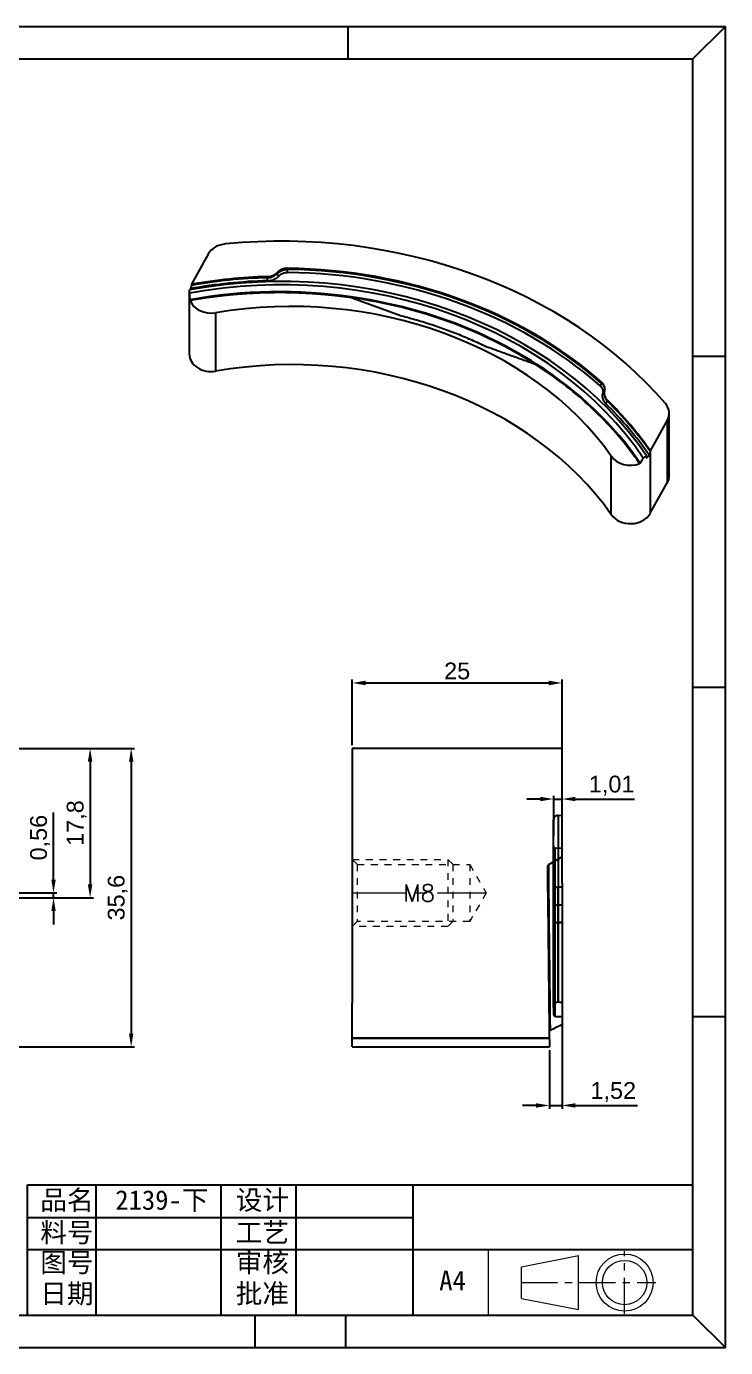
# Model space of a CAD drawing. Header units: millimetres. Extents: x 2535 to 3235, y 1673 to 1831.
# Drawn here: x 2910.7 to 2994, y 1673.9 to 1831.4 of the extents above; entities that cross this region are included whole.
import ezdxf
from ezdxf.enums import TextEntityAlignment as Align
from ezdxf.lldxf.tags import DXFTag

# ---------------------------------------------------------------- set-up
doc = ezdxf.new("R2010")
doc.units = ezdxf.units.MM
doc.linetypes.add('CENTER', pattern=[2, 1.25, -0.25, 0.25, -0.25])
doc.linetypes.add('HIDDEN', pattern=[0.2, 0.1, -0.1])
doc.layers.add('253', color=7, linetype='Continuous', true_color=0xffffff)
doc.layers.add('DIM', color=3, linetype='Continuous')
doc.layers.add('图框', color=7, linetype='Continuous')
for name, color, linetype, lineweight in [('insert', 85, 'Continuous', 20), ('moldbase', 7, 'Continuous', 20), ('screw', 33, 'Continuous', 13)]:
    doc.layers.add(name, color=color, linetype=linetype, lineweight=lineweight)
doc.styles.add('SLDTEXTSTYLE1', font='', dxfattribs={"bigfont": 'bigfont'})
doc.styles.get("Standard").update_dxf_attribs({"font": 'arial.ttf'})
doc.styles.add('TXT', font='txt.shx', dxfattribs={"bigfont": 'gbcbig.shx'})
doc.styles.get('SLDTEXTSTYLE1').set_extended_font_data('新宋体')
tags = doc.linetypes.add('DASHED', pattern=[25.72, 12.86, -12.86]).pattern_tags.tags
tags[6:7] = [DXFTag(74, 4), DXFTag(75, 0), DXFTag(340, '0'), DXFTag(46, 0.0), DXFTag(50, 0.0), DXFTag(44, 0.0), DXFTag(45, 0.0)]
tags[4:5] = [DXFTag(74, 4), DXFTag(75, 0), DXFTag(340, '0'), DXFTag(46, 0.0), DXFTag(50, 0.0), DXFTag(44, 0.0), DXFTag(45, 0.0)]
doc.dimstyles.new('ISO-25', dxfattribs={"dimtxt": 2.5, "dimasz": 2.5, "dimexe": 1.25, "dimexo": 0.625, "dimtad": 1, "dimtxsty": 'Standard', "dimcen": 2.5, "dimadec": 0, "dimazin": 0, "dimtfac": 1, "dimtmove": 0, "dimatfit": 3, "dimfxl": 0, "dimarcsym": 0})

# ---------------------------------------------------------------- blocks, each defined once
blk = doc.blocks.new('fgfeeffeef')
at = {"color": 7}
for p, q in [((1140.74, 1659.88), (1140.74, 1639.33)), ((1151.18, 1654.58), (1169.18, 1658.08)), ((1169.18, 1641.08), (1169.18, 1658.08)), ((1151.18, 1644.58), (1151.18, 1654.58)), ((1151.18, 1644.58), (1169.18, 1641.08))]:
    blk.add_line(p, q, dxfattribs=at)
at = {"color": 1, "linetype": 'CENTER', "ltscale": 9.144}
for p, q in [((1183.77, 1639.68), (1183.77, 1659.48)), ((1151.18, 1649.58), (1193.67, 1649.58))]:
    blk.add_line(p, q, dxfattribs=at)
at = {"color": 7}
for radius in [9, 7]:
    blk.add_circle((1183.77, 1649.58), radius, dxfattribs=at)
at = {"layer": '图框'}
for p, q in [((619.65, 2046.24), (1215.63, 2046.24)), ((1096.43, 2046.24), (1096.43, 2035.96)), ((1205.35, 2035.96), (1215.63, 2046.24)), ((1215.63, 1629.05), (1215.63, 2046.24)), ((629.92, 2035.96), (1205.35, 2035.96)), ((1205.35, 1639.33), (1205.35, 2035.96)), ((1205.35, 1942.14), (1215.63, 1942.14)), ((1205.35, 1837.64), (1215.63, 1837.64)), ((1205.35, 1733.55), (1215.63, 1733.55)), ((995.29, 1639.33), (995.29, 1680.43)), ((995.29, 1680.43), (1205.35, 1680.43)), ((1016.99, 1639.33), (1016.99, 1680.43)), ((1056.44, 1639.33), (1056.44, 1680.43)), ((1080.15, 1639.33), (1080.15, 1680.43)), ((1117.05, 1639.33), (1117.05, 1680.43)), ((995.29, 1670.15), (1117.05, 1670.15)), ((1205.35, 1659.88), (995.29, 1659.88)), ((629.92, 1639.33), (1205.35, 1639.33)), ((1067.1, 1639.33), (1067.1, 1629.05)), ((1095.71, 1639.33), (1095.71, 1629.05)), ((1205.35, 1639.33), (1215.63, 1629.05)), ((619.65, 1629.05), (1215.63, 1629.05))]:
    blk.add_line(p, q, dxfattribs=at)
at = {"layer": '图框', "char_height": 6.165, "attachment_point": 1, "style": 'SLDTEXTSTYLE1'}
for s, insert in [('品名', (999.37, 1678.74)), ('2139-下', (1023.06, 1678.74)), ('设计', (1061.04, 1678.74)), ('料号', (999.37, 1668.47)), ('工艺', (1061.04, 1668.47)), ('图号', (999.37, 1659.04)), ('审核', (1061.04, 1659.04)), ('A4', (1125.28, 1653.32)), ('日期', (999.37, 1649.2)), ('批准', (1061.04, 1649.2))]:
    blk.add_mtext(s, dxfattribs=dict(at, insert=insert))
blk = doc.blocks.new('g5hhth')
at = {"layer": '253', "color": 7, "linetype": 'Continuous'}
for p, q in [((1576.67, 140), (1574.66, 136.41)), ((1574.41, 135.52), (1574.41, 128.1)), ((1599.48, 132.7), (1593.7, 134.81)), ((1577.55, 133.02), (1577.55, 126.05)), ((1629.34, 116.55), (1631.36, 120.14)), ((1631.36, 120.14), (1631.36, 112.72)), ((1631.59, 113.58), (1631.59, 121)), ((1624.69, 108.93), (1624.69, 115.9)), ((1629.33, 116.29), (1629.33, 109.1)), ((1629.33, 109.1), (1631.36, 112.72))]:
    blk.add_line(p, q, dxfattribs=at)
for centre, major_axis, ratio, start_param, end_param in [((1585.4, 96.88), (-55.49, -0.02), 0.804838, 3.743463, 4.832613), ((1579.04, 139.14), (-2.6, 0), 0.804838, 4.832613, 5.858834), ((1585.4, 96.88), (49.52, 0.02), 0.804838, 0.498908, 1.793983), ((1585.4, 96.88), (-49.02, -0.02), 0.804838, 3.638078, 4.937998), ((1585.4, 96.88), (-50.27, -0.02), 0.804838, 4.745241, 4.927463), ((1585.4, 96.74), (-50.29, -0.02), 0.804838, 4.74539, 4.927278), ((1585.4, 96.74), (51.49, 0.02), 0.804838, 0.736458, 1.556433), ((1585.4, 96.58), (51.24, 0.02), 0.804838, 0.736458, 1.556433), ((1585.4, 96.88), (-51.48, -0.02), 0.804838, 3.878212, 4.697864), ((1577.01, 135.52), (-2.6, 0), 0.804838, 6.174994, 6.374158), ((1577.01, 135.22), (-2.6, 0), 0.804838, 5.955398, 6.023363), ((1585.4, 96.58), (50.03, 0.02), 0.804838, 1.6038, 1.78912), ((1586.64, 98.86), (-43.67, 0.29), 0.79916, 3.65995, 4.927446), ((1577.01, 135.05), (-2.6, 0.02), 0.79916, 0.290441, 1.785853), ((1585.4, 96.38), (-48.46, -0.02), 0.804838, 4.035965, 4.54005), ((1585.4, 96.4), (-48.55, -0.02), 0.804838, 4.036015, 4.540065), ((1586.64, 91.68), (43.67, 0.02), 0.804838, 0.512697, 1.780193), ((1577.01, 128.1), (2.6, 0), 0.804838, 3.141617, 4.921786), ((1585.4, 96.58), (50.03, 0.02), 0.804838, 0.503771, 0.689091), ((1585.4, 96.88), (-50.27, -0.02), 0.804838, 3.648613, 3.830835), ((1585.4, 96.74), (-50.29, -0.02), 0.804838, 3.648798, 3.830686), ((1628.99, 121), (-2.6, 0), 0.804838, 2.717242, 3.743463), ((1626.96, 116.91), (-2.6, 0.02), 0.79916, 0.518357, 2.014687), ((1626.96, 117.38), (-2.6, 0), 0.804838, 2.201919, 2.401082), ((1585.4, 96.58), (-49.64, -0.02), 0.804838, 3.641414, 3.644526), ((1626.96, 117.08), (-2.6, 0), 0.804838, 2.451077, 2.620678), ((1628.99, 113.58), (-2.6, 0), 0.804838, 2.717242, 3.1416), ((1626.96, 109.96), (2.6, 0), 0.804838, 3.65429, 5.858834)]:
    blk.add_ellipse(centre, major_axis=major_axis, ratio=ratio, start_param=start_param, end_param=end_param, dxfattribs=at)
for points, degree, knots in [([(1583.72, 137.19), (1583.84, 137.2), (1584.07, 137.22), (1584.38, 137.32), (1584.67, 137.47), (1584.81, 137.61), (1584.89, 137.68)], 3, [0, 0, 0, 0, 0.255075, 0.500133, 0.748344, 1, 1, 1, 1]), ([(1583.73, 137.32), (1583.9, 137.33), (1584.07, 137.35), (1584.38, 137.45), (1584.53, 137.52), (1584.75, 137.67), (1584.83, 137.74), (1584.9, 137.82)], 3, [0, 0, 0, 0, 0.368243, 0.368243, 0.742308, 0.742308, 1, 1, 1, 1]), ([(1583.73, 136.83), (1583.76, 136.83), (1583.82, 136.83), (1583.93, 136.84), (1584.13, 136.87), (1584.32, 136.93), (1584.49, 136.99), (1584.59, 137.04), (1584.69, 137.09), (1584.78, 137.14), (1584.86, 137.2), (1584.94, 137.27), (1585.02, 137.33), (1585.07, 137.38), (1585.09, 137.41)], 3, [0, 0, 0, 0, 0.054357, 0.108194, 0.214968, 0.428352, 0.499734, 0.571116, 0.642458, 0.713712, 0.784835, 0.855993, 0.927577, 1, 1, 1, 1]), ([(1584.89, 137.68), (1584.97, 137.76), (1585.12, 137.91), (1585.42, 138.06), (1585.76, 138.16), (1586, 138.17), (1586.12, 138.18)], 3, [0, 0, 0, 0, 0.251861, 0.49966, 0.74461, 1, 1, 1, 1]), ([(1586.13, 138.31), (1585.97, 138.31), (1585.8, 138.29), (1585.48, 138.21), (1585.33, 138.14), (1585.08, 137.99), (1584.98, 137.91), (1584.9, 137.82)], 3, [0, 0, 0, 0, 0.349474, 0.349474, 0.70472, 0.70472, 1, 1, 1, 1]), ([(1585.09, 137.41), (1585.11, 137.42), (1585.14, 137.46), (1585.2, 137.52), (1585.27, 137.57), (1585.35, 137.62), (1585.41, 137.65), (1585.48, 137.68), (1585.56, 137.72), (1585.66, 137.75), (1585.75, 137.78), (1585.82, 137.79), (1585.89, 137.81), (1585.96, 137.81), (1586.04, 137.82), (1586.09, 137.82), (1586.12, 137.82)], 3, [0, 0, 0, 0, 0.063868, 0.126718, 0.250614, 0.312371, 0.374384, 0.436692, 0.499165, 0.624, 0.686148, 0.748091, 0.801245, 0.872564, 0.935747, 1, 1, 1, 1]), ([(1574.64, 136.15), (1574.63, 136.12), (1574.62, 136.08), (1574.6, 136.02), (1574.59, 135.99), (1574.56, 135.94), (1574.56, 135.91), (1574.55, 135.89)], 3, [0, 0, 0, 0, 0.359783, 0.359783, 0.716916, 0.716916, 1, 1, 1, 1]), ([(1574.66, 136.28), (1574.66, 136.27), (1574.66, 136.26), (1574.66, 136.23), (1574.66, 136.22), (1574.65, 136.18), (1574.64, 136.16), (1574.64, 136.15)], 3, [0, 0, 0, 0, 0.274153, 0.274153, 0.682105, 0.682105, 1, 1, 1, 1]), ([(1574.49, 134.57), (1574.49, 134.56), (1574.49, 134.55), (1574.5, 134.53), (1574.5, 134.52), (1574.51, 134.5), (1574.51, 134.49), (1574.51, 134.48), (1574.51, 134.48), (1574.51, 134.48)], 3, [0, 0, 0, 0, 0.318082, 0.318082, 0.636157, 0.636157, 0.954359, 0.954359, 1, 1, 1, 1]), ([(1593.7, 134.81), (1593.04, 134.9), (1592.39, 134.98), (1591.72, 135.06), (1591.04, 135.12), (1590.35, 135.19), (1589.65, 135.24), (1588.93, 135.3), (1588.2, 135.33), (1587.46, 135.37), (1586.72, 135.39), (1585.95, 135.41), (1585.21, 135.41), (1584.82, 135.41), (1584.07, 135.4), (1583.69, 135.39), (1582.95, 135.38), (1582.19, 135.34), (1581.45, 135.3), (1580.72, 135.25), (1580, 135.2), (1579.29, 135.13), (1578.6, 135.06), (1577.92, 134.98), (1577.25, 134.9), (1576.58, 134.81), (1575.93, 134.71), (1575.27, 134.61), (1574.89, 134.54), (1574.51, 134.48)], 2, [0, 0, 0, 0.073618, 0.073618, 0.147237, 0.147237, 0.220855, 0.220855, 0.294473, 0.294473, 0.368092, 0.368092, 0.44171, 0.44171, 0.478519, 0.515328, 0.515328, 0.588947, 0.588947, 0.662565, 0.662565, 0.736184, 0.736184, 0.809802, 0.809802, 0.88342, 0.88342, 0.957039, 0.957039, 1, 1, 1]), ([(1593.71, 134.91), (1593.71, 134.88), (1593.71, 134.85), (1593.7, 134.82), (1593.7, 134.81)], 3, [0, 0, 0, 0, 0.575729, 1, 1, 1, 1]), ([(1628.06, 115.03), (1627.86, 115.33), (1626.91, 116.67), (1624.93, 119.13), (1621.94, 122.13), (1619.04, 124.54), (1616.86, 126.08), (1615.73, 126.8)], 3, [0, 0, 0, 0, 0.066874, 0.300169, 0.533464, 0.766758, 1, 1, 1, 1]), ([(1623.88, 123.66), (1623.91, 123.79), (1623.92, 123.93), (1623.88, 124.19), (1623.83, 124.33), (1623.7, 124.55), (1623.62, 124.65), (1623.52, 124.73)], 3, [0, 0, 0, 0, 0.349323, 0.349323, 0.704391, 0.704391, 1, 1, 1, 1]), ([(1623.54, 124.59), (1623.61, 124.51), (1623.76, 124.36), (1623.86, 124.15), (1623.9, 124.01), (1623.91, 123.98)], 3, [0, 0, 0, 0, 0.42485, 0.831791, 1, 1, 1, 1]), ([(1623.35, 124.3), (1623.37, 124.28), (1623.4, 124.25), (1623.46, 124.19), (1623.51, 124.12), (1623.56, 124.05), (1623.59, 123.99), (1623.61, 123.94), (1623.63, 123.88), (1623.65, 123.82), (1623.66, 123.77), (1623.67, 123.7), (1623.68, 123.65), (1623.68, 123.59), (1623.67, 123.53), (1623.66, 123.46), (1623.65, 123.42), (1623.65, 123.4)], 3, [0, 0, 0, 0, 0.06393, 0.126835, 0.250823, 0.312621, 0.374674, 0.437018, 0.499519, 0.55311, 0.624422, 0.686549, 0.74845, 0.801551, 0.872777, 0.935861, 1, 1, 1, 1]), ([(1623.65, 123.4), (1623.64, 123.38), (1623.63, 123.34), (1623.61, 123.25), (1623.6, 123.13), (1623.61, 123), (1623.63, 122.87), (1623.65, 122.77), (1623.7, 122.65), (1623.75, 122.54), (1623.82, 122.43), (1623.87, 122.35), (1623.94, 122.28), (1623.98, 122.23), (1624.01, 122.2)], 3, [0, 0, 0, 0, 0.054382, 0.108241, 0.215039, 0.321695, 0.428626, 0.500036, 0.5715, 0.714197, 0.785317, 0.856382, 0.927801, 1, 1, 1, 1]), ([(1623.88, 123.66), (1623.84, 123.53), (1623.83, 123.39), (1623.87, 123.12), (1623.92, 122.99), (1624.05, 122.78), (1624.11, 122.7), (1624.19, 122.63)], 3, [0, 0, 0, 0, 0.368114, 0.368114, 0.742007, 0.742007, 1, 1, 1, 1]), ([(1623.87, 123.09), (1623.88, 123.05), (1623.91, 122.93), (1624, 122.72), (1624.13, 122.57), (1624.2, 122.49)], 3, [0, 0, 0, 0, 0.172748, 0.578168, 1, 1, 1, 1]), ([(1628.06, 115.03), (1628.07, 115.03), (1628.08, 115.04), (1628.1, 115.05), (1628.11, 115.06), (1628.12, 115.07), (1628.13, 115.08), (1628.14, 115.09)], 3, [0, 0, 0, 0, 0.325697, 0.325697, 0.651422, 0.651422, 1, 1, 1, 1]), ([(1628.89, 115.74), (1628.89, 115.73), (1628.89, 115.73), (1628.9, 115.72), (1628.9, 115.72), (1628.91, 115.72), (1628.92, 115.72), (1628.93, 115.73), (1628.94, 115.73), (1628.95, 115.74), (1628.96, 115.74), (1628.96, 115.75)], 3, [0, 0, 0, 0, 0.206163, 0.206163, 0.41198, 0.41198, 0.623082, 0.623082, 0.846394, 0.846394, 1, 1, 1, 1]), ([(1629.21, 116.04), (1629.23, 116.07), (1629.25, 116.11), (1629.29, 116.18), (1629.3, 116.22), (1629.32, 116.26), (1629.32, 116.27), (1629.33, 116.29)], 3, [0, 0, 0, 0, 0.456038, 0.456038, 0.871915, 0.871915, 1, 1, 1, 1]), ([(1629.33, 116.29), (1629.33, 116.3), (1629.33, 116.31), (1629.34, 116.35), (1629.35, 116.38), (1629.35, 116.4), (1629.35, 116.41), (1629.35, 116.42)], 3, [0, 0, 0, 0, 0.273987, 0.273987, 0.777608, 0.777608, 1, 1, 1, 1])]:
    blk.add_open_spline(points, degree=degree, knots=knots, dxfattribs=at)
for points, degree in [([(1583.72, 137.19), (1583.73, 137.23), (1583.73, 137.28), (1583.73, 137.32)], 3), ([(1583.73, 136.83), (1583.73, 136.94), (1583.72, 137.12), (1583.72, 137.19)], 3), ([(1584.9, 137.82), (1584.89, 137.77), (1584.89, 137.73), (1584.89, 137.68)], 3), ([(1586.13, 138.31), (1586.13, 138.27), (1586.13, 138.22), (1586.12, 138.18)], 3), ([(1593.71, 134.91), (1587.36, 135.81), (1580.78, 135.7), (1574.49, 134.57)], 3), ([(1574.66, 136.41), (1574.66, 136.37), (1574.66, 136.32), (1574.66, 136.28)], 3), ([(1574.42, 135.33), (1574.43, 135.08), (1574.46, 134.82), (1574.49, 134.57)], 3), ([(1599.48, 132.7), (1600.09, 132.55), (1601.3, 132.23), (1603.1, 131.68), (1604.27, 131.27), (1604.85, 131.06)], 3), ([(1604.85, 131.06), (1605.44, 130.85), (1606.59, 130.41), (1608.29, 129.69), (1609.39, 129.17), (1609.94, 128.91)], 3), ([(1615.73, 126.8), (1609.94, 128.91)], 1), ([(1615.78, 126.89), (1615.77, 126.86), (1615.75, 126.83), (1615.73, 126.8)], 3), ([(1628.14, 115.09), (1625.05, 119.62), (1620.82, 123.66), (1615.78, 126.89)], 3), ([(1623.35, 124.3), (1623.45, 124.37), (1623.54, 124.51), (1623.54, 124.59)], 3), ([(1623.52, 124.73), (1623.53, 124.68), (1623.53, 124.64), (1623.54, 124.59)], 3), ([(1623.85, 123.32), (1623.86, 123.17)], 1), ([(1623.86, 123.24), (1623.86, 123.22), (1623.86, 123.2), (1623.86, 123.17)], 3), ([(1623.86, 123.17), (1623.86, 123.15), (1623.87, 123.12), (1623.87, 123.09)], 3), ([(1624.19, 122.63), (1624.19, 122.58), (1624.2, 122.54), (1624.2, 122.49)], 3), ([(1628.14, 115.09), (1628.26, 115.28), (1628.38, 115.48), (1628.49, 115.69)], 3), ([(1628.88, 115.97), (1628.88, 115.89), (1628.89, 115.82), (1628.89, 115.74)], 3), ([(1629.35, 116.42), (1629.35, 116.46), (1629.34, 116.5), (1629.34, 116.55)], 3)]:
    blk.add_open_spline(points, degree=degree, dxfattribs=at)
for points, weights, knots in [([(1585.09, 137.41), (1585.03, 137.44), (1584.98, 137.49), (1584.94, 137.54), (1584.91, 137.59), (1584.89, 137.64), (1584.89, 137.68)], [1.00039811425, 1.00617235172, 1.07475861845, 1.20615691444, 1.07419197787, 1.00558197848, 1.00032691626], [0, 0, 0, 0, 0.498924, 0.498924, 0.498924, 1, 1, 1, 1]), ([(1586.12, 137.82), (1586.12, 137.88), (1586.12, 137.95), (1586.12, 138.01), (1586.12, 138.08), (1586.12, 138.14), (1586.12, 138.18)], [1.0003299174, 1.00560936339, 1.07425137299, 1.20625594619, 1.07572031426, 1.0071449004, 1.00052970459], [0, 0, 0, 0, 0.502798, 0.502798, 0.502798, 1, 1, 1, 1]), ([(1623.65, 123.4), (1623.72, 123.39), (1623.78, 123.4), (1623.83, 123.42), (1623.85, 123.43), (1623.87, 123.45), (1623.88, 123.47)], [1.00032995297, 1.00560966657, 1.07425153611, 1.20625556159, 1.12188264544, 1.06339553666, 1.03079423523], [0, 0, 0, 0, 0.610065, 0.610065, 0.610065, 1, 1, 1, 1]), ([(1624.01, 122.2), (1624.06, 122.24), (1624.11, 122.29), (1624.15, 122.34), (1624.18, 122.4), (1624.2, 122.45), (1624.2, 122.49)], [1.00051466951, 1.00703862196, 1.07558580635, 1.20615622268, 1.0741900228, 1.0055801857, 1.00032671138], [0, 0, 0, 0, 0.497342, 0.497342, 0.497342, 1, 1, 1, 1])]:
    blk.add_rational_spline(points, weights, degree=3, knots=knots, dxfattribs=at)
blk = doc.blocks.new('*D52')
at = {"layer": 'DEFPOINTS', "color": 0, "transparency": 16777216}
for p in [(2974.49, 1753.17), (2949.49, 1745.37), (2974.49, 1743.46)]:
    blk.add_point(p, dxfattribs=at)
at = {"layer": 'DIM', "color": 0, "lineweight": -2, "transparency": 16777216}
for p, q in [((2949.49, 1745.77), (2949.49, 1753.57)), ((2951.09, 1753.17), (2972.89, 1753.17)), ((2974.49, 1743.86), (2974.49, 1753.57))]:
    blk.add_line(p, q, dxfattribs=at)
at = {"layer": 'DIM', "color": 0, "transparency": 16777216}
for points in [[(2951.09, 1753.44), (2951.09, 1752.9), (2949.49, 1753.17)], [(2972.89, 1753.44), (2972.89, 1752.9), (2974.49, 1753.17)]]:
    blk.add_solid(points, dxfattribs=at)
at = {"layer": 'DIM', "color": 0, "transparency": 16777216, "insert": (2961.99, 1754.59), "char_height": 2, "attachment_point": 5}
blk.add_mtext('25', dxfattribs=at)
blk = doc.blocks.new('*D55')
at = {"layer": 'DEFPOINTS', "color": 0, "transparency": 16777216}
for p in [(2974.49, 1739.33), (2973.49, 1734.56), (2974.49, 1734.91)]:
    blk.add_point(p, dxfattribs=at)
at = {"layer": 'DIM', "color": 0, "lineweight": -2, "transparency": 16777216}
for p, q in [((2971.89, 1739.33), (2970.29, 1739.33)), ((2973.49, 1734.96), (2973.49, 1739.73)), ((2973.49, 1739.33), (2974.49, 1739.33)), ((2974.49, 1735.31), (2974.49, 1739.73)), ((2976.09, 1739.33), (2983.11, 1739.33))]:
    blk.add_line(p, q, dxfattribs=at)
at = {"layer": 'DIM', "color": 0, "transparency": 16777216}
for points in [[(2971.89, 1739.6), (2971.89, 1739.07), (2973.49, 1739.33)], [(2976.09, 1739.6), (2976.09, 1739.07), (2974.49, 1739.33)]]:
    blk.add_solid(points, dxfattribs=at)
at = {"layer": 'DIM', "color": 0, "transparency": 16777216, "insert": (2980.4, 1740.93), "char_height": 2, "attachment_point": 5}
blk.add_mtext('1,01', dxfattribs=at)
blk = doc.blocks.new('*D56')
at = {"layer": 'DEFPOINTS', "color": 0, "transparency": 16777216}
for p in [(2974.49, 1712.91), (2972.98, 1709.8), (2974.49, 1702.8)]:
    blk.add_point(p, dxfattribs=at)
at = {"layer": 'DIM', "color": 0, "lineweight": -2, "transparency": 16777216}
for p, q in [((2974.49, 1712.51), (2974.49, 1702.4)), ((2972.98, 1709.4), (2972.98, 1702.4)), ((2971.38, 1702.8), (2969.78, 1702.8)), ((2972.98, 1702.8), (2974.49, 1702.8)), ((2976.09, 1702.8), (2983.48, 1702.8))]:
    blk.add_line(p, q, dxfattribs=at)
at = {"layer": 'DIM', "color": 0, "transparency": 16777216}
for points in [[(2971.38, 1703.07), (2971.38, 1702.53), (2972.98, 1702.8)], [(2976.09, 1703.07), (2976.09, 1702.53), (2974.49, 1702.8)]]:
    blk.add_solid(points, dxfattribs=at)
at = {"layer": 'DIM', "color": 0, "transparency": 16777216, "insert": (2980.59, 1704.4), "char_height": 2, "attachment_point": 5}
blk.add_mtext('1,52', dxfattribs=at)
blk = doc.blocks.new('*D58')
at = {"layer": 'DEFPOINTS', "color": 0, "transparency": 16777216}
for p in [(2891.87, 1728.13), (2891.87, 1727.57), (2913.9, 1727.57)]:
    blk.add_point(p, dxfattribs=at)
at = {"layer": 'DIM', "color": 0, "lineweight": -2, "transparency": 16777216}
for p, q in [((2913.9, 1729.73), (2913.9, 1737.73)), ((2892.27, 1728.13), (2914.3, 1728.13)), ((2913.9, 1727.57), (2913.9, 1728.13)), ((2892.27, 1727.57), (2914.3, 1727.57)), ((2913.9, 1725.97), (2913.9, 1724.37))]:
    blk.add_line(p, q, dxfattribs=at)
at = {"layer": 'DIM', "color": 0, "transparency": 16777216}
for points in [[(2913.64, 1729.73), (2914.17, 1729.73), (2913.9, 1728.13)], [(2913.64, 1725.97), (2914.17, 1725.97), (2913.9, 1727.57)]]:
    blk.add_solid(points, dxfattribs=at)
at = {"layer": 'DIM', "color": 0, "transparency": 16777216, "insert": (2912.3, 1734.73), "char_height": 2, "attachment_point": 5, "rotation": 90}
blk.add_mtext('0,56', dxfattribs=at)
blk = doc.blocks.new('*D59')
at = {"layer": 'DEFPOINTS', "color": 0, "transparency": 16777216}
for p in [(2903.57, 1745.37, 0), (2903.57, 1727.57), (2918.26, 1727.57)]:
    blk.add_point(p, dxfattribs=at)
at = {"layer": 'DIM', "color": 0, "lineweight": -2, "transparency": 16777216}
for p, q in [((2903.97, 1745.37), (2918.66, 1745.37)), ((2918.26, 1743.77), (2918.26, 1729.17)), ((2903.97, 1727.57), (2918.66, 1727.57))]:
    blk.add_line(p, q, dxfattribs=at)
at = {"layer": 'DIM', "color": 0, "transparency": 16777216}
for points in [[(2917.99, 1743.77), (2918.53, 1743.77), (2918.26, 1745.37)], [(2917.99, 1729.17), (2918.53, 1729.17), (2918.26, 1727.57)]]:
    blk.add_solid(points, dxfattribs=at)
at = {"layer": 'DIM', "color": 0, "transparency": 16777216, "insert": (2916.66, 1736.47), "char_height": 2, "attachment_point": 5, "rotation": 90}
blk.add_mtext('17,8', dxfattribs=at)
blk = doc.blocks.new('*D60')
at = {"layer": 'DEFPOINTS', "color": 0, "transparency": 16777216}
for p in [(2903.97, 1745.37), (2907.47, 1709.77), (2923.15, 1709.77)]:
    blk.add_point(p, dxfattribs=at)
at = {"layer": 'DIM', "color": 0, "lineweight": -2, "transparency": 16777216}
for p, q in [((2904.37, 1745.37), (2923.55, 1745.37)), ((2923.15, 1743.77), (2923.15, 1711.37)), ((2907.87, 1709.77), (2923.55, 1709.77))]:
    blk.add_line(p, q, dxfattribs=at)
at = {"layer": 'DIM', "color": 0, "transparency": 16777216}
for points in [[(2922.89, 1743.77), (2923.42, 1743.77), (2923.15, 1745.37)], [(2922.89, 1711.37), (2923.42, 1711.37), (2923.15, 1709.77)]]:
    blk.add_solid(points, dxfattribs=at)
at = {"layer": 'DIM', "color": 0, "transparency": 16777216, "insert": (2921.55, 1727.57), "char_height": 2, "attachment_point": 5, "rotation": 90}
blk.add_mtext('35,6', dxfattribs=at)

msp = doc.modelspace()

# ---------------------------------------------------------------- linework, layer by layer
at = {"layer": '253', "color": 7, "linetype": 'Continuous'}
for p, q in [((2974.492, 1745.371), (2949.492, 1745.371)), ((2949.492, 1745.371), (2949.492, 1729.317)), ((2974.492, 1729.317), (2974.492, 1745.371)), ((2949.492, 1729.317), (2949.492, 1724.87)), ((2974.492, 1729.317), (2974.492, 1724.87)), ((2949.492, 1724.87), (2949.492, 1714.998)), ((2974.492, 1724.87), (2974.492, 1715.074)), ((2949.492, 1709.798), (2949.492, 1714.998)), ((2973.486, 1714.496), (2973.486, 1713.63)), ((2973.677, 1713.424), (2973.677, 1715.009)), ((2974.492, 1715.074), (2974.492, 1713.381)), ((2974.492, 1713.381), (2974.492, 1712.435)), ((2972.956, 1711.612), (2972.975, 1709.798)), ((2949.492, 1709.798), (2972.975, 1709.798))]:
    msp.add_line(p, q, dxfattribs=at)
at = {"layer": '253', "color": 7, "linetype": 'DASHED'}
for p, q in [((2974.492, 1737.345), (2974.015, 1737.37)), ((2974.015, 1737.37), (2974.015, 1728.836)), ((2973.486, 1728.375), (2973.486, 1736.868)), ((2974.492, 1733.429), (2973.677, 1733.472)), ((2973.677, 1713.424), (2973.677, 1733.472)), ((2972.782, 1728.258), (2972.782, 1731.319)), ((2974.492, 1732.423), (2972.883, 1731.494)), ((2972.883, 1731.494), (2972.883, 1728.426)), ((2973.486, 1714.496), (2973.486, 1724.176)), ((2974.015, 1715.105), (2974.015, 1724.627)), ((2974.015, 1724.627), (2974.015, 1715.105)), ((2949.492, 1710.807), (2972.965, 1710.807)), ((2972.965, 1710.807), (2949.492, 1710.807))]:
    msp.add_line(p, q, dxfattribs=at)
for centre, radius, start, end in [((2973.989, 1736.868), 0.503, 87, 180.00005), ((2972.983, 1731.319), 0.201, 120, 180)]:
    msp.add_arc(centre, radius, start, end, dxfattribs=at)
at = {"layer": '253', "color": 7, "linetype": 'DASHED', "extrusion": (0, 0, -1)}
msp.add_arc((-2973.687, 1733.673), 0.201, 273, 0, dxfattribs=at)
at = {"layer": '253', "color": 7, "linetype": 'DASHED'}
for points in [[(2972.782, 1728.955), (2972.782, 1728.955), (2972.782, 1728.903), (2972.782, 1728.67), (2972.782, 1728.411), (2972.782, 1728.256)], [(2972.883, 1728.426), (2972.916, 1725.228), (2972.976, 1719.522), (2973.057, 1711.748)], [(2973.057, 1711.748), (2972.976, 1719.521), (2972.916, 1725.227), (2972.883, 1728.425)], [(2973.486, 1728.375), (2973.486, 1728.625), (2973.744, 1728.849), (2974.015, 1728.836)], [(2974.492, 1728.82), (2974.333, 1728.825), (2974.174, 1728.831), (2974.015, 1728.836)], [(2974.492, 1728.82), (2974.333, 1728.825), (2974.174, 1728.831), (2974.015, 1728.836)], [(2974.492, 1726.685), (2974.334, 1726.691), (2974.176, 1726.696), (2974.018, 1726.701)], [(2974.492, 1726.685), (2974.334, 1726.691), (2974.176, 1726.696), (2974.018, 1726.701)], [(2973.486, 1724.176), (2973.486, 1724.42), (2973.744, 1724.639), (2974.015, 1724.627)], [(2974.015, 1724.627), (2974.174, 1724.621), (2974.333, 1724.616), (2974.492, 1724.611)], [(2974.492, 1724.611), (2974.333, 1724.616), (2974.174, 1724.621), (2974.015, 1724.627)]]:
    msp.add_open_spline(points, degree=3, dxfattribs=at)
for points, degree, knots in [([(2972.883, 1728.427), (2972.85, 1728.401), (2972.793, 1728.356), (2972.785, 1728.286), (2972.782, 1728.257)], 3, [0, 0, 0, 0, 0.5757287, 1, 1, 1, 1]), ([(2972.782, 1728.256), (2972.785, 1727.926), (2972.789, 1727.566), (2972.793, 1727.193), (2972.797, 1726.786), (2972.802, 1726.365), (2972.807, 1725.903), (2972.812, 1725.43), (2972.817, 1724.909), (2972.823, 1724.378), (2972.829, 1723.806), (2972.835, 1723.221), (2972.841, 1722.603), (2972.844, 1722.289), (2972.851, 1721.646), (2972.855, 1721.31), (2972.862, 1720.651), (2972.869, 1719.942), (2972.876, 1719.251), (2972.884, 1718.521), (2972.891, 1717.807), (2972.899, 1717.067), (2972.907, 1716.342), (2972.915, 1715.588), (2972.922, 1714.852), (2972.93, 1714.08), (2972.938, 1713.327), (2972.947, 1712.533), (2972.951, 1712.076), (2972.956, 1711.612)], 2, [0, 0, 0, 0.0736184, 0.0736184, 0.1472367, 0.1472367, 0.2208551, 0.2208551, 0.2944734, 0.2944734, 0.3680918, 0.3680918, 0.4417101, 0.4417101, 0.4785193, 0.5153285, 0.5153285, 0.5889468, 0.5889468, 0.6625652, 0.6625652, 0.7361835, 0.7361835, 0.8098019, 0.8098019, 0.8834202, 0.8834202, 0.9570386, 0.9570386, 1, 1, 1]), ([(2973.486, 1726.596), (2973.486, 1726.646), (2973.486, 1726.744), (2973.486, 1726.935), (2973.486, 1727.118), (2973.486, 1727.293), (2973.486, 1727.42), (2973.486, 1727.543), (2973.486, 1727.7), (2973.486, 1727.847), (2973.486, 1727.981), (2973.486, 1728.07), (2973.486, 1728.156), (2973.486, 1728.236), (2973.486, 1728.312), (2973.486, 1728.354), (2973.486, 1728.375)], 3, [0, 0, 0, 0, 0.0638684, 0.1267185, 0.2506143, 0.3123705, 0.3743837, 0.4366919, 0.4991645, 0.6240004, 0.6861478, 0.748091, 0.8012454, 0.872564, 0.9357471, 1, 1, 1, 1]), ([(2974.015, 1728.836), (2974.017, 1728.723), (2974.019, 1728.502), (2974.021, 1727.993), (2974.021, 1727.393), (2974.019, 1726.933), (2974.018, 1726.701)], 3, [0, 0, 0, 0, 0.2553746, 0.4999841, 0.7481599, 1, 1, 1, 1]), ([(2974.018, 1726.701), (2974.019, 1726.933), (2974.021, 1727.393), (2974.021, 1727.992), (2974.019, 1728.502), (2974.017, 1728.723), (2974.015, 1728.836)], 3, [0, 0, 0, 0, 0.2518612, 0.4996602, 0.7446104, 1, 1, 1, 1]), ([(2973.486, 1724.176), (2973.486, 1724.202), (2973.486, 1724.254), (2973.486, 1724.369), (2973.486, 1724.594), (2973.486, 1724.878), (2973.486, 1725.168), (2973.486, 1725.351), (2973.486, 1725.542), (2973.486, 1725.741), (2973.486, 1725.945), (2973.486, 1726.156), (2973.486, 1726.373), (2973.486, 1726.522), (2973.486, 1726.596)], 3, [0, 0, 0, 0, 0.0543575, 0.1081937, 0.2149678, 0.4283524, 0.4997341, 0.5711159, 0.6424581, 0.7137125, 0.7848346, 0.8559925, 0.9275774, 1, 1, 1, 1]), ([(2974.015, 1724.627), (2974.017, 1724.743), (2974.019, 1724.97), (2974.02, 1725.467), (2974.02, 1726.043), (2974.019, 1726.481), (2974.018, 1726.701)], 3, [0, 0, 0, 0, 0.2550749, 0.5001329, 0.7483436, 1, 1, 1, 1]), ([(2974.018, 1726.701), (2974.019, 1726.481), (2974.02, 1726.043), (2974.02, 1725.467), (2974.019, 1724.97), (2974.017, 1724.743), (2974.015, 1724.627)], 3, [0, 0, 0, 0, 0.2516556, 0.4997868, 0.7449315, 1, 1, 1, 1])]:
    msp.add_open_spline(points, degree=degree, knots=knots, dxfattribs=at)
for points, weights, knots in [([(2973.486, 1728.375), (2973.486, 1728.509), (2973.546, 1728.626), (2973.645, 1728.711), (2973.743, 1728.796), (2973.872, 1728.843), (2974.015, 1728.836)], [1.0003299174, 1.00560936339, 1.07425137299, 1.20625594619, 1.07572031426, 1.0071449004, 1.00052970459], [0, 0, 0, 0, 0.5027976, 0.5027976, 0.5027976, 1, 1, 1, 1]), ([(2973.486, 1726.596), (2973.486, 1726.627), (2973.545, 1726.653), (2973.643, 1726.673), (2973.742, 1726.692), (2973.873, 1726.703), (2974.018, 1726.701)], [1.00039811425, 1.00617235172, 1.07475861845, 1.20615691444, 1.07419197787, 1.00558197848, 1.00032691626], [0, 0, 0, 0, 0.4989242, 0.4989242, 0.4989242, 1, 1, 1, 1]), ([(2973.486, 1726.596), (2973.486, 1726.627), (2973.546, 1726.653), (2973.645, 1726.673), (2973.743, 1726.692), (2973.874, 1726.703), (2974.018, 1726.701)], [1.00032995297, 1.00560966657, 1.07425153611, 1.20625556159, 1.07486684591, 1.00625096339, 1.00040791403], [0, 0, 0, 0, 0.501168, 0.501168, 0.501168, 1, 1, 1, 1]), ([(2973.486, 1724.176), (2973.486, 1724.305), (2973.544, 1724.418), (2973.641, 1724.502), (2973.74, 1724.586), (2973.87, 1724.633), (2974.015, 1724.627)], [1.00051466951, 1.00703862196, 1.07558580635, 1.20615622268, 1.0741900228, 1.0055801857, 1.00032671138], [0, 0, 0, 0, 0.4973417, 0.4973417, 0.4973417, 1, 1, 1, 1])]:
    msp.add_rational_spline(points, weights, degree=3, knots=knots, dxfattribs=at)
at = {"layer": '253', "color": 7, "linetype": 'Continuous'}
for points, knots in [([(2973.707, 1714.998), (2973.655, 1714.954), (2973.612, 1714.9), (2973.545, 1714.784), (2973.52, 1714.72), (2973.492, 1714.603), (2973.486, 1714.549), (2973.486, 1714.496)], [0, 0, 0, 0, 0.3597827, 0.3597827, 0.716916, 0.716916, 1, 1, 1, 1]), ([(2974.015, 1715.105), (2973.985, 1715.107), (2973.954, 1715.105), (2973.879, 1715.093), (2973.835, 1715.078), (2973.764, 1715.041), (2973.734, 1715.021), (2973.707, 1714.998)], [0, 0, 0, 0, 0.2741533, 0.2741533, 0.6821054, 0.6821054, 1, 1, 1, 1]), ([(2973.486, 1713.63), (2973.486, 1713.605), (2973.49, 1713.58), (2973.507, 1713.534), (2973.52, 1713.512), (2973.551, 1713.475), (2973.571, 1713.46), (2973.611, 1713.437), (2973.634, 1713.43), (2973.663, 1713.425), (2973.67, 1713.424), (2973.677, 1713.424)], [0, 0, 0, 0, 0.2423659, 0.2423659, 0.4853922, 0.4853922, 0.7175514, 0.7175514, 0.9343978, 0.9343978, 1, 1, 1, 1]), ([(2973.057, 1711.748), (2973.037, 1711.739), (2973.02, 1711.728), (2972.99, 1711.701), (2972.978, 1711.686), (2972.962, 1711.653), (2972.957, 1711.636), (2972.956, 1711.616), (2972.956, 1711.614), (2972.956, 1711.612)], [0, 0, 0, 0, 0.3180824, 0.3180824, 0.6361568, 0.6361568, 0.954359, 0.954359, 1, 1, 1, 1])]:
    msp.add_open_spline(points, degree=3, knots=knots, dxfattribs=at)
for points in [[(2974.492, 1715.074), (2974.333, 1715.084), (2974.174, 1715.095), (2974.015, 1715.105)], [(2974.492, 1712.435), (2974.015, 1712.193), (2973.536, 1711.964), (2973.057, 1711.748)], [(2973.677, 1713.424), (2973.949, 1713.41), (2974.22, 1713.395), (2974.492, 1713.381)]]:
    msp.add_open_spline(points, degree=3, dxfattribs=at)
at = {"layer": 'screw', "color": 92, "linetype": 'HIDDEN', "ltscale": 8.128}
for p, q in [((2949.492, 1732.129), (2960.892, 1732.129)), ((2960.892, 1732.129), (2961.492, 1731.529)), ((2960.892, 1732.129), (2960.892, 1724.129)), ((2961.492, 1731.529), (2961.492, 1724.729)), ((2961.492, 1724.729), (2960.892, 1724.129)), ((2960.892, 1724.129), (2949.492, 1724.129))]:
    msp.add_line(p, q, dxfattribs=at)
at = {"layer": 'screw', "color": 8, "linetype": 'HIDDEN', "ltscale": 8.128}
for p, q in [((2949.492, 1732.129), (2950.092, 1731.529)), ((2950.092, 1731.529), (2950.092, 1724.729)), ((2950.092, 1731.529), (2963.492, 1731.529)), ((2963.492, 1731.529), (2965.455, 1728.129)), ((2963.492, 1731.529), (2963.492, 1724.729)), ((2965.455, 1728.129), (2963.492, 1724.729)), ((2950.092, 1724.729), (2949.492, 1724.129)), ((2963.492, 1724.729), (2950.092, 1724.729))]:
    msp.add_line(p, q, dxfattribs=at)
at = {"layer": 'screw', "color": 1, "linetype": 'CENTER', "ltscale": 5.08}
msp.add_line((2949.492, 1728.129), (2965.455, 1728.129), dxfattribs=at)

# ---------------------------------------------------------------- block references
at = {"layer": 'insert', "xscale": 0.3775403520003238, "yscale": 0.3775403520003238, "zscale": 0.3775403520003238}
msp.add_blockref('fgfeeffeef', (2535.02, 1058.902), dxfattribs=at)
at = {"layer": 'moldbase'}
msp.add_blockref('g5hhth', (1355.668, 1664.292), dxfattribs=at)

# ---------------------------------------------------------------- texts
at = {"layer": 'screw', "color": 6, "linetype": 'HIDDEN', "ltscale": 8.128, "style": 'TXT'}
msp.add_text('M8', height=2, dxfattribs=at).set_placement((2957.474, 1728.129), align=Align.MIDDLE)

# ---------------------------------------------------------------- dimensions: what is measured, and where the dimension line sits
at = {"layer": 'DIM'}
for base, p1, p2, picture, middle in [((2974.492, 1753.169), (2949.492, 1745.371), (2974.492, 1743.459), '*D52', (2961.992, 1754.59)), ((2974.492, 1739.333), (2973.486, 1734.556), (2974.492, 1734.909), '*D55', (2980.402, 1740.935)), ((2974.492, 1702.798), (2972.975, 1709.798), (2974.492, 1712.908), '*D56', (2980.585, 1704.4))]:
    dim = msp.add_linear_dim(base=base, p1=p1, p2=p2, dimstyle='ISO-25', override={"dimtxt": 2, "dimasz": 1.6, "dimexe": 0.3998, "dimexo": 0.3998, "dimgap": 0.3998}, dxfattribs=at)
    dim.commit()
    dim.dimension.update_dxf_attribs({"geometry": picture, "text_midpoint": middle})
for base, p1, p2, picture, middle in [((2918.259, 1727.571), (2903.573, 1745.371, 0), (2903.573, 1727.571), '*D59', (2916.657, 1736.471)), ((2923.154, 1709.772), (2903.973, 1745.371), (2907.466, 1709.772), '*D60', (2921.552, 1727.571))]:
    dim = msp.add_linear_dim(base=base, p1=p1, p2=p2, angle=90, dimstyle='ISO-25', override={"dimtxt": 2, "dimasz": 1.6, "dimexe": 0.3998, "dimexo": 0.3998, "dimgap": 0.3998}, dxfattribs=at)
    dim.commit()
    dim.dimension.update_dxf_attribs({"geometry": picture, "text_midpoint": middle})
dim = msp.add_linear_dim(base=(2913.904, 1727.571), p1=(2891.865, 1728.129), p2=(2891.865, 1727.571), angle=90, dimstyle='ISO-25', override={"dimtxt": 2, "dimasz": 1.6, "dimexe": 0.3998, "dimexo": 0.3998, "dimgap": 0.3998}, dxfattribs=at)
dim.commit()
dim.dimension.update_dxf_attribs({"geometry": '*D58', "text_midpoint": (2913.904, 1734.728), "dimtype": 160})

doc.saveas('drawing.dxf')
